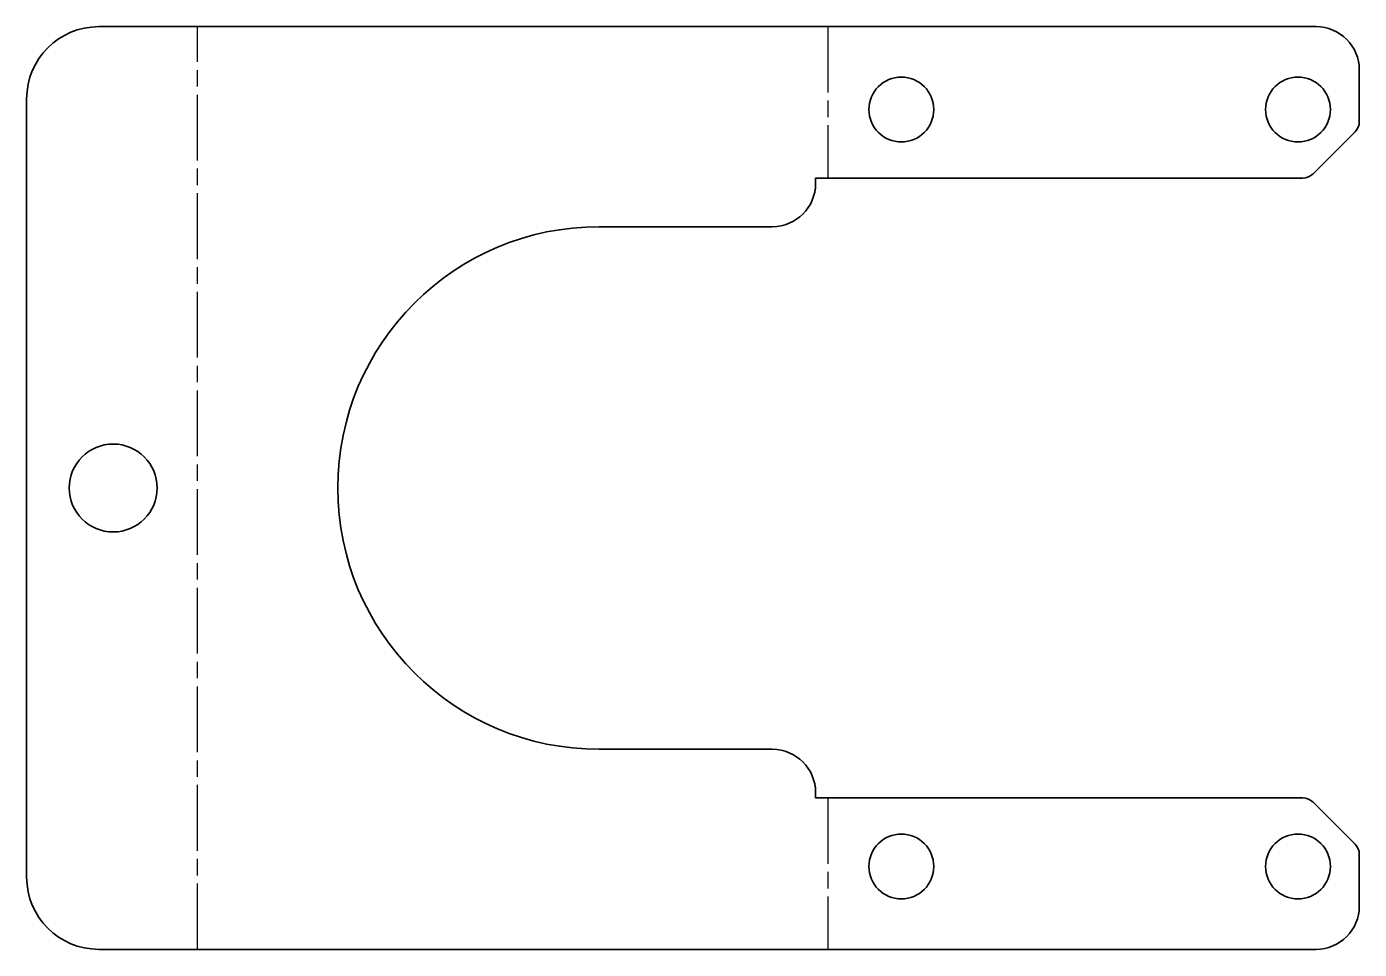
# Model space of a CAD drawing. Header units: millimetres. Extents: x 0 to 185, y 0 to 128.
import ezdxf

# ---------------------------------------------------------------- set-up
doc = ezdxf.new("R2010")
doc.units = ezdxf.units.MM
doc.linetypes.add('Chain', pattern=[13.68, 9.12, -1.14, 2.28, -1.14])
doc.layers.add('Bend Centerline (ANSI)', color=7, linetype='Chain', lineweight=25)
doc.layers.add('Visible (ANSI)', color=7, linetype='Continuous', lineweight=35)

# ---------------------------------------------------------------- blocks, each defined once
blk = doc.blocks.new('CDR-IN-V027-CSI001_Chapa Sujección Inductivo_CDR-IN-V027-CSI001 (Desplegada)')
at = {"layer": 'Bend Centerline (ANSI)'}
for p, q in [((-68.7, -64), (-68.7, 64)), ((18.7, 64), (18.7, 43)), ((18.7, -43), (18.7, -64))]:
    blk.add_line(p, q, dxfattribs=at)
at = {"layer": 'Visible (ANSI)'}
for p, q in [((-82.39, 64), (86.39, 64)), ((92.39, 58), (92.39, 50.83)), ((-92.39, -54), (-92.39, 54)), ((85.98, 43.59), (91.81, 49.41)), ((17, 42.25), (17, 43)), ((17, 43), (84.56, 43)), ((-13, 36.25), (11, 36.25)), ((11, -36.25), (-13, -36.25)), ((17, -43), (17, -42.25)), ((17, -43), (84.56, -43)), ((91.81, -49.41), (85.98, -43.59)), ((92.39, -50.83), (92.39, -58)), ((86.39, -64), (-82.39, -64))]:
    blk.add_line(p, q, dxfattribs=at)
for centre, radius in [((28.89, 52.5), 4.5), ((83.89, 52.5), 4.5), ((-80.39, 0), 6.1), ((28.89, -52.5), 4.5), ((83.89, -52.5), 4.5)]:
    blk.add_circle(centre, radius, dxfattribs=at)
at = {"layer": 'Visible (ANSI)', "extrusion": (0, 0, -1)}
for centre, radius, start, end in [((82.39, 54), 10, 0, 90), ((-86.39, 58), 6, 90, 180), ((-90.39, 50.83), 2, 180, 225), ((-84.56, 45), 2, 225, 270), ((-11, 42.25), 6, 180, 270), ((13, 0), 36.25, 270, 90), ((-11, -42.25), 6, 90, 180), ((-84.56, -45), 2, 90, 135), ((-90.39, -50.83), 2, 135, 180), ((82.39, -54), 10, 270, 0), ((-86.39, -58), 6, 180, 270)]:
    blk.add_arc(centre, radius, start, end, dxfattribs=at)

msp = doc.modelspace()

# ---------------------------------------------------------------- block references
msp.add_blockref('CDR-IN-V027-CSI001_Chapa Sujección Inductivo_CDR-IN-V027-CSI001 (Desplegada)', (92.39, 64))

doc.saveas('drawing.dxf')
